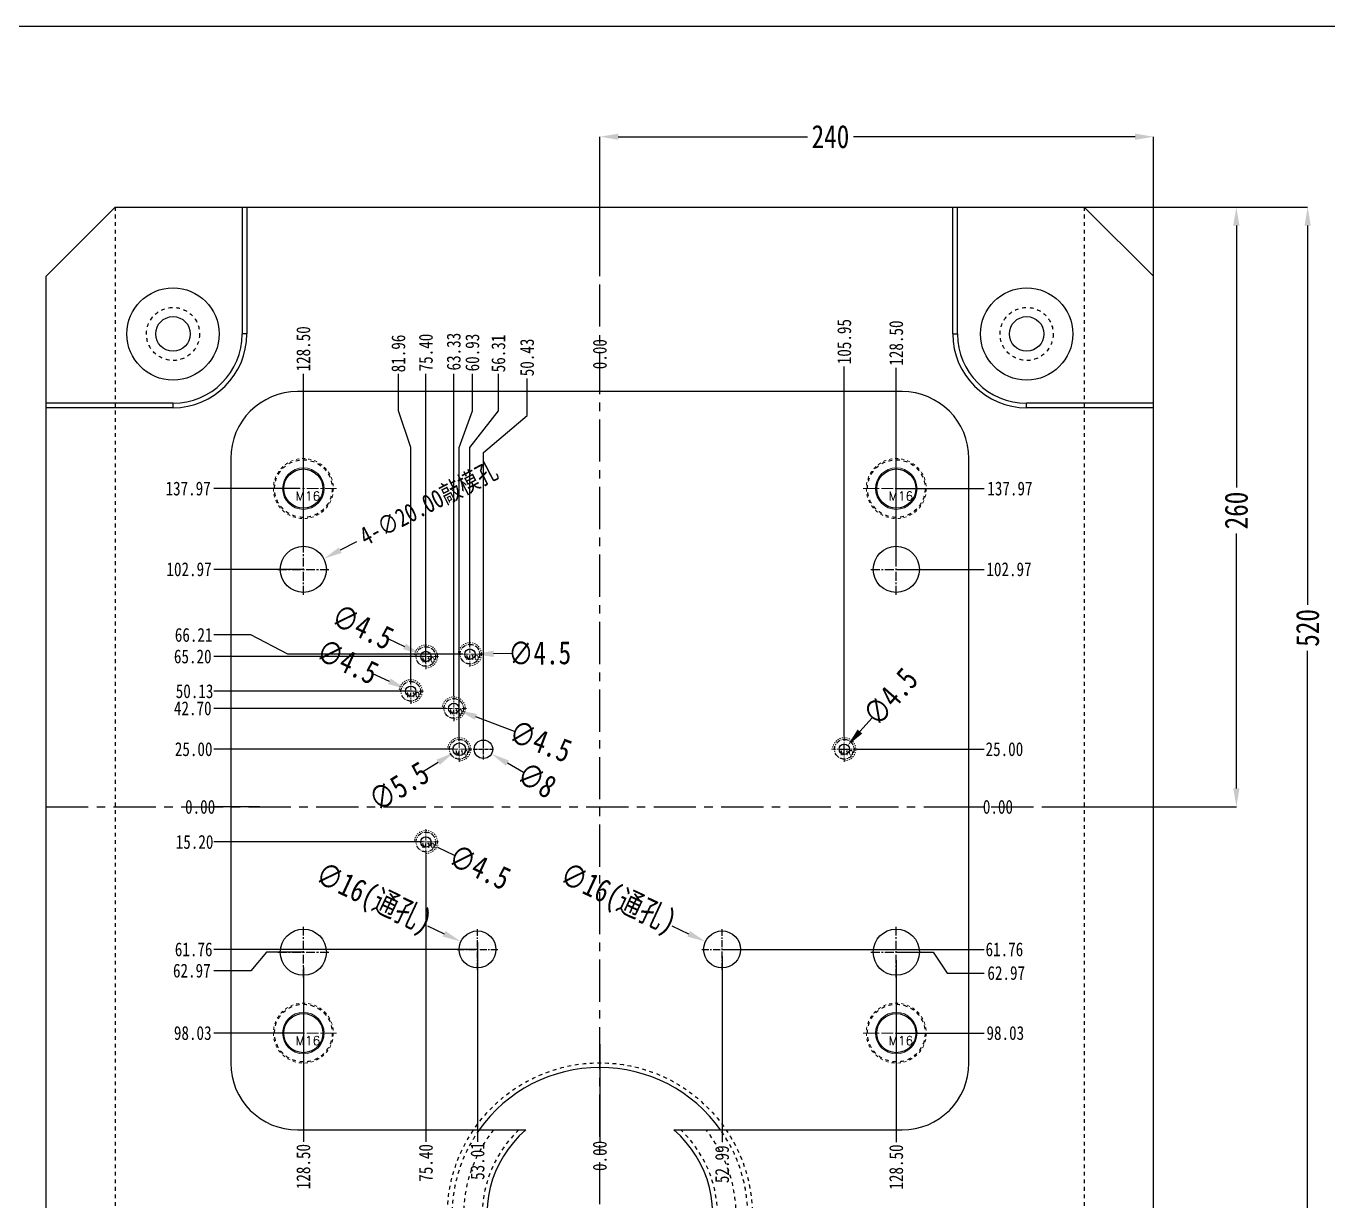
# Model space of a CAD drawing. Header units: millimetres. Extents: x 2141 to 4292, y -4498 to 2648.
# Drawn here: x 3279 to 3843, y -2822 to -2313 of the extents above; entities that cross this region are included whole.
import ezdxf

# ---------------------------------------------------------------- set-up
doc = ezdxf.new("R2010")
doc.units = ezdxf.units.MM
doc.header["$LTSCALE"] = 16.335
doc.header["$PDMODE"] = 3
doc.header["$PDSIZE"] = 0.3125
doc.linetypes.add('CENTER', pattern=[0.6, 0.375, -0.075, 0.075, -0.075])
doc.linetypes.add('HIDDEN', pattern=[0.2, 0.1, -0.1])
doc.layers.get('0').update_dxf_attribs({"linetype": 'CONTINUOUS'})
doc.layers.get('Defpoints').update_dxf_attribs({"linetype": 'CONTINUOUS'})
doc.layers.add('DEFAULT_2', color=8, linetype='HIDDEN')
doc.layers.add('screw', color=33, linetype='CONTINUOUS', lineweight=13)
doc.styles.get("Standard").update_dxf_attribs({"font": 'txt', "width": 0.8})
doc.styles.add('TXT', font='txt.shx', dxfattribs={"bigfont": 'gbcbig.shx'})
doc.dimstyles.get("Standard").update_dxf_attribs({"dimtxt": 0.15625, "dimasz": 0.1875, "dimexe": 0.125, "dimexo": 0.0625, "dimtad": 0, "dimtih": 1, "dimtoh": 1, "dimdsep": 46, "dimtxsty": 'Standard', "dimcen": 0.09, "dimadec": 0, "dimazin": 0, "dimtp": 0.01, "dimtm": 0.01, "dimtfac": 1, "dimtofl": 0, "dimtmove": 0, "dimatfit": 3, "dimfxl": 0, "dimtolj": 1, "dimarcsym": 0})
doc.dimstyles.new('副本 STANDARD', dxfattribs={"dimtxt": 6, "dimasz": 4, "dimexe": 0, "dimexo": 0, "dimgap": 0, "dimtad": 0, "dimdsep": 46, "dimlunit": 6, "dimtxsty": 'Standard', "dimcen": 0, "dimclrd": 4, "dimclre": 4, "dimclrt": 6, "dimazin": 2, "dimtfac": 2, "dimtofl": 0, "dimtmove": 1, "dimatfit": 3, "dimfxl": 0, "dimtolj": 1, "dimtzin": 0, "dimarcsym": 0})

# ---------------------------------------------------------------- blocks, each defined once
blk = doc.blocks.new('*D388')
at = {"color": 4, "linetype": 'Continuous', "lineweight": -2}
blk.add_line((3421.94, -2536.46), (3414.84, -2540.15), dxfattribs=at)
at = {"color": 4}
blk.add_solid([(3414.22, -2538.96), (3415.45, -2541.33), (3407.74, -2543.83)], dxfattribs=at)
at = {"layer": 'Defpoints', "color": 0}
for p in [(3407.74, -2543.83), (3389.99, -2553.05)]:
    blk.add_point(p, dxfattribs=at)
at = {"color": 6, "insert": (3453.28, -2520.17), "char_height": 8, "attachment_point": 5, "rotation": 27.4537}
blk.add_mtext('\\A1;4-∅20.00{\\fSimSun|b0|i0|c134|p2;敲模孔}', dxfattribs=at)
blk = doc.blocks.new('screw_m16_i')
at = {"layer": 'screw', "color": 1, "linetype": 'CENTER', "ltscale": 0.808571}
for p, q in [((0, -14.3), (0, 14.3)), ((-14.3, 0), (14.3, 0))]:
    blk.add_line(p, q, dxfattribs=at)
at = {"layer": 'screw', "color": 8, "linetype": 'HIDDEN', "ltscale": 0.808571}
blk.add_circle((0, 0), 13, dxfattribs=at)
at = {"layer": 'screw', "color": 33}
blk.add_circle((0, 0), 9, dxfattribs=at)
at = {"layer": 'screw', "color": 6, "style": 'TXT'}
blk.add_text('M16', height=3.9, dxfattribs=at).set_placement((-3.38, -5.2))
blk = doc.blocks.new('*D389')
at = {"color": 4, "lineweight": -2}
blk.add_line((3452.64, -2702.97), (3459.88, -2706.37), dxfattribs=at)
at = {"color": 4}
blk.add_solid([(3460.44, -2705.16), (3459.31, -2707.58), (3467.12, -2709.77)], dxfattribs=at)
at = {"layer": 'Defpoints', "color": 0}
for p in [(3467.12, -2709.77), (3481.6, -2716.57)]:
    blk.add_point(p, dxfattribs=at)
at = {"color": 6, "insert": (3429.06, -2691.9), "char_height": 10, "attachment_point": 5, "rotation": 334.8434}
blk.add_mtext('\\A1;∅16(通孔)', dxfattribs=at)
blk = doc.blocks.new('*D390')
at = {"color": 4, "lineweight": -2}
blk.add_line((3558.62, -2703), (3565.87, -2706.39), dxfattribs=at)
at = {"color": 4}
blk.add_solid([(3566.43, -2705.18), (3565.3, -2707.6), (3573.11, -2709.78)], dxfattribs=at)
at = {"layer": 'Defpoints', "color": 0}
for p in [(3573.11, -2709.78), (3587.61, -2716.56)]:
    blk.add_point(p, dxfattribs=at)
at = {"color": 6, "insert": (3535.03, -2691.97), "char_height": 10, "attachment_point": 5, "rotation": 334.9305}
blk.add_mtext('\\A1;∅16(通孔)', dxfattribs=at)
blk = doc.blocks.new('screw_m10_g')
at = {"layer": 'screw', "color": 1, "linetype": 'CENTER', "ltscale": 0.310989}
for p, q in [((-5.5, 0), (5.5, 0)), ((0, -5.5), (0, 5.5))]:
    blk.add_line(p, q, dxfattribs=at)
at = {"layer": 'screw', "linetype": 'HIDDEN', "ltscale": 0.310989}
blk.add_circle((0, 0), 4.25, dxfattribs=at)
at = {"layer": 'screw', "color": 92, "linetype": 'HIDDEN', "ltscale": 0.310989}
blk.add_arc((0, 0), 5, 270, 180, dxfattribs=at)
at = {"layer": 'screw', "color": 6, "style": 'TXT'}
blk.add_text('M10', height=2, dxfattribs=at).set_placement((-1.7, -2.5))
blk = doc.blocks.new('*D391')
at = {"color": 4, "lineweight": -2}
blk.add_line((3450.48, -2636.26), (3457.29, -2632.06), dxfattribs=at)
at = {"color": 4}
blk.add_solid([(3456.59, -2630.92), (3457.99, -2633.19), (3464.1, -2627.86)], dxfattribs=at)
at = {"layer": 'Defpoints', "color": 0}
for p in [(3464.1, -2627.86), (3468.78, -2624.97)]:
    blk.add_point(p, dxfattribs=at)
at = {"color": 6, "insert": (3440.27, -2642.56), "char_height": 10, "attachment_point": 5, "rotation": 31.6692}
blk.add_mtext('\\A1;∅5.5', dxfattribs=at)
blk = doc.blocks.new('*D392')
at = {"color": 4, "lineweight": -2}
blk.add_line((3464.42, -2672.44), (3457.17, -2669.05), dxfattribs=at)
at = {"color": 4}
blk.add_solid([(3457.74, -2667.84), (3456.61, -2670.26), (3449.93, -2665.66)], dxfattribs=at)
at = {"layer": 'Defpoints', "color": 0}
for p in [(3449.93, -2665.66), (3454, -2667.57)]:
    blk.add_point(p, dxfattribs=at)
at = {"color": 6, "insert": (3475.29, -2677.53), "char_height": 10, "attachment_point": 5, "rotation": 334.9213}
blk.add_mtext('\\A1;∅4.5', dxfattribs=at)
blk = doc.blocks.new('*D393')
at = {"color": 4, "lineweight": -2}
blk.add_line((3428.87, -2593.56), (3436.12, -2596.95), dxfattribs=at)
at = {"color": 4}
blk.add_solid([(3436.68, -2595.74), (3435.56, -2598.16), (3443.37, -2600.34)], dxfattribs=at)
at = {"layer": 'Defpoints', "color": 0}
for p in [(3443.37, -2600.34), (3447.44, -2602.24)]:
    blk.add_point(p, dxfattribs=at)
at = {"color": 6, "insert": (3418, -2588.48), "char_height": 10, "attachment_point": 5, "rotation": 334.9435}
blk.add_mtext('\\A1;∅4.5', dxfattribs=at)
blk = doc.blocks.new('*D394')
at = {"color": 4, "lineweight": -2}
blk.add_line((3490.42, -2618.74), (3473.62, -2612.36), dxfattribs=at)
at = {"color": 4}
blk.add_solid([(3474.09, -2611.11), (3473.15, -2613.6), (3466.14, -2609.51)], dxfattribs=at)
at = {"layer": 'Defpoints', "color": 0}
for p in [(3461.94, -2607.91), (3466.14, -2609.51)]:
    blk.add_point(p, dxfattribs=at)
at = {"color": 6, "insert": (3501.64, -2623), "char_height": 10, "attachment_point": 5, "rotation": 339.1907}
blk.add_mtext('\\A1;∅4.5', dxfattribs=at)
blk = doc.blocks.new('*D395')
at = {"color": 4, "lineweight": -2}
blk.add_line((3489.31, -2584.95), (3481.31, -2585.07), dxfattribs=at)
at = {"color": 4}
blk.add_solid([(3481.29, -2583.73), (3481.33, -2586.4), (3473.31, -2585.18)], dxfattribs=at)
at = {"layer": 'Defpoints', "color": 0}
for p in [(3468.81, -2585.24), (3473.31, -2585.18)]:
    blk.add_point(p, dxfattribs=at)
at = {"color": 6, "insert": (3501.31, -2584.79), "char_height": 10, "attachment_point": 5, "rotation": 0.8007}
blk.add_mtext('\\A1;∅4.5', dxfattribs=at)
blk = doc.blocks.new('*D396')
at = {"color": 4, "lineweight": -2}
blk.add_line((3435.44, -2578.48), (3442.68, -2581.87), dxfattribs=at)
at = {"color": 4}
blk.add_solid([(3443.25, -2580.66), (3442.12, -2583.08), (3449.93, -2585.26)], dxfattribs=at)
at = {"layer": 'Defpoints', "color": 0}
for p in [(3449.93, -2585.26), (3454, -2587.17)]:
    blk.add_point(p, dxfattribs=at)
at = {"color": 6, "insert": (3424.57, -2573.39), "char_height": 10, "attachment_point": 5, "rotation": 334.9198}
blk.add_mtext('\\A1;∅4.5', dxfattribs=at)
blk = doc.blocks.new('*D397')
at = {"color": 4, "lineweight": -2}
blk.add_line((3645.39, -2612.73), (3640.1, -2618.73), dxfattribs=at)
at = {"color": 4}
blk.add_solid([(3639.1, -2617.85), (3641.1, -2619.61), (3634.81, -2624.73)], dxfattribs=at)
at = {"layer": 'Defpoints', "color": 0}
for p in [(3631.83, -2628.1), (3634.81, -2624.73)]:
    blk.add_point(p, dxfattribs=at)
at = {"color": 6, "insert": (3653.33, -2603.73), "char_height": 10, "attachment_point": 5, "rotation": 48.5811}
blk.add_mtext('\\A1;∅4.5', dxfattribs=at)
blk = doc.blocks.new('*D398')
at = {"color": 4, "lineweight": -2}
for p, q in [((3527.37, -2421.41), (3527.37, -2360.93)), ((3535.37, -2360.93), (3617.32, -2360.93)), ((3759.37, -2360.93), (3637.32, -2360.93)), ((3767.37, -2421.41), (3767.37, -2360.93))]:
    blk.add_line(p, q, dxfattribs=at)
at = {"color": 4}
for points in [[(3535.37, -2359.6), (3535.37, -2362.26), (3527.37, -2360.93)], [(3759.37, -2359.6), (3759.37, -2362.26), (3767.37, -2360.93)]]:
    blk.add_solid(points, dxfattribs=at)
at = {"layer": 'Defpoints', "color": 0}
for p in [(3527.37, -2360.93), (3527.37, -2421.41), (3767.37, -2421.41)]:
    blk.add_point(p, dxfattribs=at)
at = {"color": 6, "insert": (3627.32, -2360.93), "char_height": 10, "attachment_point": 5}
blk.add_mtext('\\A1;240', dxfattribs=at)
blk = doc.blocks.new('*D399')
at = {"color": 4, "lineweight": -2}
for p, q in [((3664.7, -2391.41), (3803.26, -2391.41)), ((3803.26, -2399.41), (3803.26, -2512.95)), ((3803.26, -2643.41), (3803.26, -2532.95)), ((3722.73, -2651.41), (3803.26, -2651.41))]:
    blk.add_line(p, q, dxfattribs=at)
at = {"color": 4}
for points in [[(3801.92, -2399.41), (3804.59, -2399.41), (3803.26, -2391.41)], [(3801.92, -2643.41), (3804.59, -2643.41), (3803.26, -2651.41)]]:
    blk.add_solid(points, dxfattribs=at)
at = {"layer": 'Defpoints', "color": 0}
for p in [(3664.7, -2391.41), (3722.73, -2651.41), (3803.26, -2651.41)]:
    blk.add_point(p, dxfattribs=at)
at = {"color": 6, "insert": (3803.26, -2522.95), "char_height": 10, "attachment_point": 5, "rotation": 90}
blk.add_mtext('\\A1;260', dxfattribs=at)
blk = doc.blocks.new('*D400')
at = {"color": 4, "lineweight": -2}
for p, q in [((3664.7, -2391.41), (3834.16, -2391.41)), ((3834.16, -2399.41), (3834.16, -2563.83)), ((3834.16, -2903.41), (3834.16, -2583.83)), ((3664.7, -2911.41), (3834.16, -2911.41))]:
    blk.add_line(p, q, dxfattribs=at)
at = {"color": 4}
for points in [[(3832.83, -2399.41), (3835.5, -2399.41), (3834.16, -2391.41)], [(3832.83, -2903.41), (3835.5, -2903.41), (3834.16, -2911.41)]]:
    blk.add_solid(points, dxfattribs=at)
at = {"layer": 'Defpoints', "color": 0}
for p in [(3664.7, -2391.41), (3664.7, -2911.41), (3834.16, -2911.41)]:
    blk.add_point(p, dxfattribs=at)
at = {"color": 6, "insert": (3834.16, -2573.83), "char_height": 10, "attachment_point": 5, "rotation": 90}
blk.add_mtext('\\A1;520', dxfattribs=at)
blk = doc.blocks.new('*D411')
at = {"color": 4, "linetype": 'Continuous', "lineweight": -2}
blk.add_line((3679.36, -2651.41), (3693.92, -2651.41), dxfattribs=at)
at = {"layer": 'Defpoints', "color": 0}
for p in [(3527.37, -2651.41), (3679.36, -2651.41), (3693.92, -2651.41)]:
    blk.add_point(p, dxfattribs=at)
at = {"color": 6, "insert": (3699.92, -2651.41), "char_height": 6, "attachment_point": 5}
blk.add_mtext('\\A1;0.00', dxfattribs=at)
blk = doc.blocks.new('*D412')
at = {"color": 4, "linetype": 'Continuous', "lineweight": -2}
blk.add_line((3638.82, -2626.41), (3693.92, -2626.41), dxfattribs=at)
at = {"layer": 'Defpoints', "color": 0}
for p in [(3638.82, -2626.41), (3693.92, -2626.41), (3527.37, -2651.41)]:
    blk.add_point(p, dxfattribs=at)
at = {"color": 6, "insert": (3702.72, -2626.41), "char_height": 6, "attachment_point": 5}
blk.add_mtext('\\A1;25.00', dxfattribs=at)
blk = doc.blocks.new('*D413')
at = {"color": 4, "linetype": 'Continuous', "lineweight": -2}
blk.add_line((3655.87, -2548.44), (3693.92, -2548.44), dxfattribs=at)
at = {"layer": 'Defpoints', "color": 0}
for p in [(3655.87, -2548.44), (3693.92, -2548.44), (3527.37, -2651.41)]:
    blk.add_point(p, dxfattribs=at)
at = {"color": 6, "insert": (3704.72, -2548.44), "char_height": 6, "attachment_point": 5}
blk.add_mtext('\\A1;102.97', dxfattribs=at)
blk = doc.blocks.new('*D414')
at = {"color": 4, "linetype": 'Continuous', "lineweight": -2}
blk.add_line((3655.87, -2513.44), (3693.92, -2513.44), dxfattribs=at)
at = {"layer": 'Defpoints', "color": 0}
for p in [(3655.87, -2513.44), (3693.92, -2513.44), (3527.37, -2651.41)]:
    blk.add_point(p, dxfattribs=at)
at = {"color": 6, "insert": (3705.12, -2513.44), "char_height": 6, "attachment_point": 5}
blk.add_mtext('\\A1;137.97', dxfattribs=at)
blk = doc.blocks.new('*D415')
at = {"color": 4, "linetype": 'Continuous', "lineweight": -2}
blk.add_line((3580.36, -2713.17), (3693.92, -2713.17), dxfattribs=at)
at = {"layer": 'Defpoints', "color": 0}
for p in [(3527.37, -2651.41), (3580.36, -2713.17), (3693.92, -2713.17)]:
    blk.add_point(p, dxfattribs=at)
at = {"color": 6, "insert": (3702.72, -2713.17), "char_height": 6, "attachment_point": 5}
blk.add_mtext('\\A1;61.76', dxfattribs=at)
blk = doc.blocks.new('*D416')
at = {"color": 4, "linetype": 'Continuous', "lineweight": -2}
for p, q in [((3655.87, -2714.38), (3671.87, -2714.38)), ((3671.87, -2714.38), (3677.92, -2723.42)), ((3677.92, -2723.42), (3693.92, -2723.42))]:
    blk.add_line(p, q, dxfattribs=at)
at = {"layer": 'Defpoints', "color": 0}
for p in [(3527.37, -2651.41), (3655.87, -2714.38), (3693.92, -2723.42)]:
    blk.add_point(p, dxfattribs=at)
at = {"color": 6, "insert": (3703.52, -2723.42), "char_height": 6, "attachment_point": 5}
blk.add_mtext('\\A1;62.97', dxfattribs=at)
blk = doc.blocks.new('*D417')
at = {"color": 4, "linetype": 'Continuous', "lineweight": -2}
blk.add_line((3655.87, -2749.44), (3693.92, -2749.44), dxfattribs=at)
at = {"layer": 'Defpoints', "color": 0}
for p in [(3527.37, -2651.41), (3655.87, -2749.44), (3693.92, -2749.44)]:
    blk.add_point(p, dxfattribs=at)
at = {"color": 6, "insert": (3703.12, -2749.44), "char_height": 6, "attachment_point": 5}
blk.add_mtext('\\A1;98.03', dxfattribs=at)
blk = doc.blocks.new('*D418')
at = {"color": 4, "linetype": 'Continuous', "lineweight": -2}
blk.add_line((3527.37, -2754.25), (3527.37, -2796.69), dxfattribs=at)
at = {"layer": 'Defpoints', "color": 0}
for p in [(3527.37, -2651.41), (3527.37, -2754.25), (3527.37, -2796.69)]:
    blk.add_point(p, dxfattribs=at)
at = {"color": 6, "insert": (3527.37, -2802.69), "char_height": 6, "attachment_point": 5, "rotation": 90}
blk.add_mtext('\\A1;0.00', dxfattribs=at)
blk = doc.blocks.new('*D419')
at = {"color": 4, "linetype": 'Continuous', "lineweight": -2}
blk.add_line((3580.36, -2716.14), (3580.36, -2796.69), dxfattribs=at)
at = {"layer": 'Defpoints', "color": 0}
for p in [(3527.37, -2651.41), (3580.36, -2716.14), (3580.36, -2796.69)]:
    blk.add_point(p, dxfattribs=at)
at = {"color": 6, "insert": (3580.36, -2806.29), "char_height": 6, "attachment_point": 5, "rotation": 90}
blk.add_mtext('\\A1;52.99', dxfattribs=at)
blk = doc.blocks.new('*D420')
at = {"color": 4, "linetype": 'Continuous', "lineweight": -2}
for p, q in [((3655.87, -2717.87), (3655.87, -2764.69)), ((3655.87, -2764.69), (3655.83, -2780.69)), ((3655.83, -2780.69), (3655.83, -2796.69))]:
    blk.add_line(p, q, dxfattribs=at)
at = {"layer": 'Defpoints', "color": 0}
for p in [(3527.37, -2651.41), (3655.87, -2717.87), (3655.83, -2796.69)]:
    blk.add_point(p, dxfattribs=at)
at = {"color": 6, "insert": (3655.83, -2807.49), "char_height": 6, "attachment_point": 5, "rotation": 90}
blk.add_mtext('\\A1;128.50', dxfattribs=at)
blk = doc.blocks.new('*D421')
at = {"color": 4, "linetype": 'Continuous', "lineweight": -2}
blk.add_line((3527.37, -2471.41), (3527.37, -2461.17), dxfattribs=at)
at = {"layer": 'Defpoints', "color": 0}
for p in [(3527.37, -2461.17), (3527.37, -2471.41), (3527.37, -2651.41)]:
    blk.add_point(p, dxfattribs=at)
at = {"color": 6, "insert": (3527.37, -2455.17), "char_height": 6, "attachment_point": 5, "rotation": 90}
blk.add_mtext('\\A1;0.00', dxfattribs=at)
blk = doc.blocks.new('*D422')
at = {"color": 4, "linetype": 'Continuous', "lineweight": -2}
for p, q in [((3655.83, -2477.17), (3655.83, -2461.17)), ((3655.87, -2493.17), (3655.83, -2477.17)), ((3655.87, -2544.67), (3655.87, -2493.17))]:
    blk.add_line(p, q, dxfattribs=at)
at = {"layer": 'Defpoints', "color": 0}
for p in [(3655.83, -2461.17), (3655.87, -2544.67), (3527.37, -2651.41)]:
    blk.add_point(p, dxfattribs=at)
at = {"color": 6, "insert": (3655.83, -2450.37), "char_height": 6, "attachment_point": 5, "rotation": 90}
blk.add_mtext('\\A1;128.50', dxfattribs=at)
blk = doc.blocks.new('*D423')
at = {"color": 4, "linetype": 'Continuous', "lineweight": -2}
blk.add_line((3380.01, -2651.41), (3360.12, -2651.41), dxfattribs=at)
at = {"layer": 'Defpoints', "color": 0}
for p in [(3360.12, -2651.41), (3380.01, -2651.41), (3527.37, -2651.41)]:
    blk.add_point(p, dxfattribs=at)
at = {"color": 6, "insert": (3354.12, -2651.41), "char_height": 6, "attachment_point": 5}
blk.add_mtext('\\A1;0.00', dxfattribs=at)
blk = doc.blocks.new('*D424')
at = {"color": 4, "linetype": 'Continuous', "lineweight": -2}
blk.add_line((3450.45, -2666.61), (3360.12, -2666.61), dxfattribs=at)
at = {"layer": 'Defpoints', "color": 0}
for p in [(3527.37, -2651.41), (3360.12, -2666.61), (3450.45, -2666.61)]:
    blk.add_point(p, dxfattribs=at)
at = {"color": 6, "insert": (3351.72, -2666.61), "char_height": 6, "attachment_point": 5}
blk.add_mtext('\\A1;15.20', dxfattribs=at)
blk = doc.blocks.new('*D425')
at = {"color": 4, "linetype": 'Continuous', "lineweight": -2}
blk.add_line((3474.36, -2713.17), (3360.12, -2713.17), dxfattribs=at)
at = {"layer": 'Defpoints', "color": 0}
for p in [(3527.37, -2651.41), (3360.12, -2713.17), (3474.36, -2713.17)]:
    blk.add_point(p, dxfattribs=at)
at = {"color": 6, "insert": (3351.32, -2713.17), "char_height": 6, "attachment_point": 5}
blk.add_mtext('\\A1;61.76', dxfattribs=at)
blk = doc.blocks.new('*D426')
at = {"color": 4, "linetype": 'Continuous', "lineweight": -2}
for p, q in [((3382.87, -2714.38), (3376.12, -2722.4)), ((3398.87, -2714.38), (3382.87, -2714.38)), ((3376.12, -2722.4), (3360.12, -2722.4))]:
    blk.add_line(p, q, dxfattribs=at)
at = {"layer": 'Defpoints', "color": 0}
for p in [(3527.37, -2651.41), (3398.87, -2714.38), (3360.12, -2722.4)]:
    blk.add_point(p, dxfattribs=at)
at = {"color": 6, "insert": (3350.52, -2722.4), "char_height": 6, "attachment_point": 5}
blk.add_mtext('\\A1;62.97', dxfattribs=at)
blk = doc.blocks.new('*D427')
at = {"color": 4, "linetype": 'Continuous', "lineweight": -2}
blk.add_line((3398.87, -2749.44), (3360.12, -2749.44), dxfattribs=at)
at = {"layer": 'Defpoints', "color": 0}
for p in [(3527.37, -2651.41), (3360.12, -2749.44), (3398.87, -2749.44)]:
    blk.add_point(p, dxfattribs=at)
at = {"color": 6, "insert": (3350.92, -2749.44), "char_height": 6, "attachment_point": 5}
blk.add_mtext('\\A1;98.03', dxfattribs=at)
blk = doc.blocks.new('*D428')
at = {"color": 4, "linetype": 'Continuous', "lineweight": -2}
blk.add_line((3464.13, -2626.41), (3360.12, -2626.41), dxfattribs=at)
at = {"layer": 'Defpoints', "color": 0}
for p in [(3360.12, -2626.41), (3464.13, -2626.41), (3527.37, -2651.41)]:
    blk.add_point(p, dxfattribs=at)
at = {"color": 6, "insert": (3351.32, -2626.41), "char_height": 6, "attachment_point": 5}
blk.add_mtext('\\A1;25.00', dxfattribs=at)
blk = doc.blocks.new('*D429')
at = {"color": 4, "linetype": 'Continuous', "lineweight": -2}
blk.add_line((3460.78, -2608.71), (3360.12, -2608.71), dxfattribs=at)
at = {"layer": 'Defpoints', "color": 0}
for p in [(3360.12, -2608.71), (3460.78, -2608.71), (3527.37, -2651.41)]:
    blk.add_point(p, dxfattribs=at)
at = {"color": 6, "insert": (3350.92, -2608.71), "char_height": 6, "attachment_point": 5}
blk.add_mtext('\\A1;42.70', dxfattribs=at)
blk = doc.blocks.new('*D430')
at = {"color": 4, "linetype": 'Continuous', "lineweight": -2}
blk.add_line((3446.04, -2601.29), (3360.12, -2601.29), dxfattribs=at)
at = {"layer": 'Defpoints', "color": 0}
for p in [(3360.12, -2601.29), (3446.04, -2601.29), (3527.37, -2651.41)]:
    blk.add_point(p, dxfattribs=at)
at = {"color": 6, "insert": (3351.72, -2601.29), "char_height": 6, "attachment_point": 5}
blk.add_mtext('\\A1;50.13', dxfattribs=at)
blk = doc.blocks.new('*D431')
at = {"color": 4, "linetype": 'Continuous', "lineweight": -2}
for p, q in [((3376.12, -2576.87), (3360.12, -2576.87)), ((3392.12, -2585.21), (3376.12, -2576.87)), ((3467.94, -2585.21), (3392.12, -2585.21))]:
    blk.add_line(p, q, dxfattribs=at)
at = {"layer": 'Defpoints', "color": 0}
for p in [(3360.12, -2576.87), (3467.94, -2585.21), (3527.37, -2651.41)]:
    blk.add_point(p, dxfattribs=at)
at = {"color": 6, "insert": (3351.32, -2576.87), "char_height": 6, "attachment_point": 5}
blk.add_mtext('\\A1;66.21', dxfattribs=at)
blk = doc.blocks.new('*D432')
at = {"color": 4, "linetype": 'Continuous', "lineweight": -2}
blk.add_line((3451.97, -2586.21), (3360.12, -2586.21), dxfattribs=at)
at = {"layer": 'Defpoints', "color": 0}
for p in [(3360.12, -2586.21), (3451.97, -2586.21), (3527.37, -2651.41)]:
    blk.add_point(p, dxfattribs=at)
at = {"color": 6, "insert": (3350.92, -2586.21), "char_height": 6, "attachment_point": 5}
blk.add_mtext('\\A1;65.20', dxfattribs=at)
blk = doc.blocks.new('*D433')
at = {"color": 4, "linetype": 'Continuous', "lineweight": -2}
blk.add_line((3398.87, -2548.44), (3360.12, -2548.44), dxfattribs=at)
at = {"layer": 'Defpoints', "color": 0}
for p in [(3360.12, -2548.44), (3398.87, -2548.44), (3527.37, -2651.41)]:
    blk.add_point(p, dxfattribs=at)
at = {"color": 6, "insert": (3349.32, -2548.44), "char_height": 6, "attachment_point": 5}
blk.add_mtext('\\A1;102.97', dxfattribs=at)
blk = doc.blocks.new('*D434')
at = {"color": 4, "linetype": 'Continuous', "lineweight": -2}
blk.add_line((3397.41, -2513.44), (3360.12, -2513.44), dxfattribs=at)
at = {"layer": 'Defpoints', "color": 0}
for p in [(3360.12, -2513.44), (3397.41, -2513.44), (3527.37, -2651.41)]:
    blk.add_point(p, dxfattribs=at)
at = {"color": 6, "insert": (3348.92, -2513.44), "char_height": 6, "attachment_point": 5}
blk.add_mtext('\\A1;137.97', dxfattribs=at)
blk = doc.blocks.new('*D435')
at = {"color": 4, "linetype": 'Continuous', "lineweight": -2}
blk.add_line((3398.87, -2540.64), (3398.87, -2463.68), dxfattribs=at)
at = {"layer": 'Defpoints', "color": 0}
for p in [(3398.87, -2463.68), (3398.87, -2540.64), (3527.37, -2651.41)]:
    blk.add_point(p, dxfattribs=at)
at = {"color": 6, "insert": (3398.87, -2452.88), "char_height": 6, "attachment_point": 5, "rotation": 90}
blk.add_mtext('\\A1;128.50', dxfattribs=at)
blk = doc.blocks.new('*D436')
at = {"color": 4, "linetype": 'Continuous', "lineweight": -2}
for p, q in [((3440.06, -2479.68), (3440.06, -2463.68)), ((3445.41, -2495.68), (3440.06, -2479.68)), ((3445.41, -2598.25), (3445.41, -2495.68))]:
    blk.add_line(p, q, dxfattribs=at)
at = {"layer": 'Defpoints', "color": 0}
for p in [(3440.06, -2463.68), (3445.41, -2598.25), (3527.37, -2651.41)]:
    blk.add_point(p, dxfattribs=at)
at = {"color": 6, "insert": (3440.06, -2454.88), "char_height": 6, "attachment_point": 5, "rotation": 90}
blk.add_mtext('\\A1;81.96', dxfattribs=at)
blk = doc.blocks.new('*D437')
at = {"color": 4, "linetype": 'Continuous', "lineweight": -2}
blk.add_line((3451.97, -2589.17), (3451.97, -2463.68), dxfattribs=at)
at = {"layer": 'Defpoints', "color": 0}
for p in [(3451.97, -2463.68), (3451.97, -2589.17), (3527.37, -2651.41)]:
    blk.add_point(p, dxfattribs=at)
at = {"color": 6, "insert": (3451.97, -2454.48), "char_height": 6, "attachment_point": 5, "rotation": 90}
blk.add_mtext('\\A1;75.40', dxfattribs=at)
blk = doc.blocks.new('*D438')
at = {"color": 4, "linetype": 'Continuous', "lineweight": -2}
for p, q in [((3472.12, -2479.68), (3472.12, -2463.68)), ((3466.44, -2495.68), (3472.12, -2479.68)), ((3466.44, -2622.83), (3466.44, -2495.68))]:
    blk.add_line(p, q, dxfattribs=at)
at = {"layer": 'Defpoints', "color": 0}
for p in [(3472.12, -2463.68), (3466.44, -2622.83), (3527.37, -2651.41)]:
    blk.add_point(p, dxfattribs=at)
at = {"color": 6, "insert": (3472.12, -2454.48), "char_height": 6, "attachment_point": 5, "rotation": 90}
blk.add_mtext('\\A1;60.93', dxfattribs=at)
blk = doc.blocks.new('*D439')
at = {"color": 4, "linetype": 'Continuous', "lineweight": -2}
blk.add_line((3464.04, -2603.21), (3464.04, -2463.68), dxfattribs=at)
at = {"layer": 'Defpoints', "color": 0}
for p in [(3464.04, -2463.68), (3464.04, -2603.21), (3527.37, -2651.41)]:
    blk.add_point(p, dxfattribs=at)
at = {"color": 6, "insert": (3464.04, -2454.08), "char_height": 6, "attachment_point": 5, "rotation": 90}
blk.add_mtext('\\A1;63.33', dxfattribs=at)
blk = doc.blocks.new('*D440')
at = {"color": 4, "linetype": 'Continuous', "lineweight": -2}
for p, q in [((3483.4, -2479.68), (3483.4, -2463.68)), ((3471.06, -2495.68), (3483.4, -2479.68)), ((3471.06, -2581.81), (3471.06, -2495.68))]:
    blk.add_line(p, q, dxfattribs=at)
at = {"layer": 'Defpoints', "color": 0}
for p in [(3483.4, -2463.68), (3471.06, -2581.81), (3527.37, -2651.41)]:
    blk.add_point(p, dxfattribs=at)
at = {"color": 6, "insert": (3483.4, -2454.88), "char_height": 6, "attachment_point": 5, "rotation": 90}
blk.add_mtext('\\A1;56.31', dxfattribs=at)
blk = doc.blocks.new('*D441')
at = {"color": 4, "linetype": 'Continuous', "lineweight": -2}
blk.add_line((3398.87, -2721.05), (3398.87, -2796.5), dxfattribs=at)
at = {"layer": 'Defpoints', "color": 0}
for p in [(3527.37, -2651.41), (3398.87, -2721.05), (3398.87, -2796.5)]:
    blk.add_point(p, dxfattribs=at)
at = {"color": 6, "insert": (3398.87, -2807.3), "char_height": 6, "attachment_point": 5, "rotation": 90}
blk.add_mtext('\\A1;128.50', dxfattribs=at)
blk = doc.blocks.new('*D442')
at = {"color": 4, "linetype": 'Continuous', "lineweight": -2}
blk.add_line((3451.97, -2672.11), (3451.97, -2796.5), dxfattribs=at)
at = {"layer": 'Defpoints', "color": 0}
for p in [(3527.37, -2651.41), (3451.97, -2672.11), (3451.97, -2796.5)]:
    blk.add_point(p, dxfattribs=at)
at = {"color": 6, "insert": (3451.97, -2805.7), "char_height": 6, "attachment_point": 5, "rotation": 90}
blk.add_mtext('\\A1;75.40', dxfattribs=at)
blk = doc.blocks.new('*D443')
at = {"color": 4, "linetype": 'Continuous', "lineweight": -2}
blk.add_line((3474.36, -2710), (3474.36, -2796.5), dxfattribs=at)
at = {"layer": 'Defpoints', "color": 0}
for p in [(3527.37, -2651.41), (3474.36, -2710), (3474.36, -2796.5)]:
    blk.add_point(p, dxfattribs=at)
at = {"color": 6, "insert": (3474.36, -2804.9), "char_height": 6, "attachment_point": 5, "rotation": 90}
blk.add_mtext('\\A1;53.01', dxfattribs=at)
blk = doc.blocks.new('*D479')
at = {"color": 4, "linetype": 'Continuous', "lineweight": -2}
blk.add_line((3633.32, -2620.91), (3633.32, -2460.54), dxfattribs=at)
at = {"layer": 'Defpoints', "color": 0}
for p in [(3633.32, -2460.54), (3633.32, -2620.91), (3527.37, -2651.41)]:
    blk.add_point(p, dxfattribs=at)
at = {"color": 6, "insert": (3633.32, -2449.74), "char_height": 6, "attachment_point": 5, "rotation": 90}
blk.add_mtext('\\A1;105.95', dxfattribs=at)
blk = doc.blocks.new('*D480')
at = {"color": 4, "linetype": 'Continuous', "lineweight": -2}
blk.add_line((3494.24, -2636.45), (3487.32, -2632.44), dxfattribs=at)
at = {"color": 4}
blk.add_solid([(3487.99, -2631.28), (3486.65, -2633.59), (3480.4, -2628.42)], dxfattribs=at)
at = {"layer": 'Defpoints', "color": 0}
for p in [(3473.48, -2624.41), (3480.4, -2628.42)]:
    blk.add_point(p, dxfattribs=at)
at = {"color": 6, "insert": (3500, -2639.8), "char_height": 10, "attachment_point": 5, "rotation": 329.8692}
blk.add_mtext('\\A1;∅8', dxfattribs=at)
blk = doc.blocks.new('*D481')
at = {"color": 4, "linetype": 'Continuous', "lineweight": -2}
for p, q in [((3495.84, -2481.79), (3495.84, -2465.79)), ((3476.94, -2497.79), (3495.84, -2481.79)), ((3476.94, -2624.56), (3476.94, -2497.79))]:
    blk.add_line(p, q, dxfattribs=at)
at = {"layer": 'Defpoints', "color": 0}
for p in [(3495.84, -2465.79), (3476.94, -2624.56), (3527.37, -2651.41)]:
    blk.add_point(p, dxfattribs=at)
at = {"color": 6, "insert": (3495.84, -2456.59), "char_height": 6, "attachment_point": 5, "rotation": 90}
blk.add_mtext('\\A1;50.43', dxfattribs=at)

msp = doc.modelspace()

# ---------------------------------------------------------------- linework, layer by layer
at = {"color": 7, "linetype": 'Continuous'}
for p, q in [((3317.366, -2391.414), (3287.366, -2421.414)), ((3317.366, -2391.414), (3737.366, -2391.414)), ((3372.366, -2391.414), (3372.366, -2446.414)), ((3374.366, -2391.414), (3374.366, -2446.414)), ((3680.366, -2446.414), (3680.366, -2391.414)), ((3682.366, -2446.414), (3682.366, -2391.414)), ((3767.366, -2421.414), (3737.366, -2391.414)), ((3287.366, -2881.414), (3287.366, -2421.414)), ((3767.366, -2881.414), (3767.366, -2421.414)), ((3374.366, -2446.414), (3372.366, -2446.414)), ((3680.366, -2446.414), (3682.366, -2446.414)), ((3658.366, -2471.414), (3396.366, -2471.414)), ((3342.366, -2476.414), (3287.366, -2476.414)), ((3342.366, -2478.414), (3342.366, -2476.414)), ((3712.366, -2478.414), (3712.366, -2476.414)), ((3767.366, -2476.414), (3712.366, -2476.414)), ((3342.366, -2478.414), (3287.366, -2478.414)), ((3767.366, -2478.414), (3712.366, -2478.414)), ((3367.366, -2500.414), (3367.366, -2762.414)), ((3687.366, -2762.414), (3687.366, -2500.414)), ((3396.366, -2791.414), (3495.241, -2791.414)), ((3559.492, -2791.414), (3658.366, -2791.414))]:
    msp.add_line(p, q, dxfattribs=at)
at = {"color": 1, "linetype": 'CENTER', "ltscale": 2.985491}
for p, q in [((3527.366, -2911.414), (3527.366, -2391.414)), ((3287.366, -2651.414), (3767.366, -2651.414))]:
    msp.add_line(p, q, dxfattribs=at)
at = {"color": 1, "linetype": 'CENTER', "ltscale": 0.621977}
for p, q in [((3398.866, -2559.444), (3398.866, -2537.444)), ((3655.867, -2559.444), (3655.867, -2537.444)), ((3387.866, -2548.444), (3409.866, -2548.444)), ((3644.867, -2548.444), (3666.867, -2548.444)), ((3398.866, -2725.384), (3398.866, -2703.384)), ((3655.867, -2725.384), (3655.867, -2703.384)), ((3387.866, -2714.384), (3409.866, -2714.384)), ((3644.867, -2714.384), (3666.867, -2714.384))]:
    msp.add_line(p, q, dxfattribs=at)
at = {"color": 1, "linetype": 'CENTER', "ltscale": 0.248791}
for p, q in [((3476.938, -2630.814), (3476.938, -2622.014)), ((3472.538, -2626.414), (3481.338, -2626.414))]:
    msp.add_line(p, q, dxfattribs=at)
at = {"color": 1, "linetype": 'CENTER', "ltscale": 0.139945}
for p, q in [((3633.318, -2628.889), (3633.318, -2623.939)), ((3630.843, -2626.414), (3635.793, -2626.414))]:
    msp.add_line(p, q, dxfattribs=at)
at = {"color": 1, "linetype": 'CENTER', "ltscale": 0.497582}
for p, q in [((3474.359, -2721.972), (3474.359, -2704.372)), ((3580.359, -2721.972), (3580.359, -2704.372)), ((3465.559, -2713.172), (3483.159, -2713.172)), ((3571.559, -2713.172), (3589.159, -2713.172))]:
    msp.add_line(p, q, dxfattribs=at)
msp.add_lwpolyline([(2972.976, -2312.957), (3928.317, -2312.957), (3928.317, -3189.89), (2972.976, -3189.89)], close=True)
at = {"color": 7, "linetype": 'Continuous'}
for centre, radius in [((3342.366, -2446.414), 20), ((3712.366, -2446.414), 20), ((3342.366, -2446.414), 7.5), ((3712.366, -2446.414), 7.5), ((3398.866, -2513.444), 8.5), ((3655.867, -2513.444), 8.5), ((3398.866, -2548.444), 10), ((3655.867, -2548.444), 10), ((3451.966, -2586.214), 2.25), ((3471.061, -2585.209), 2.25), ((3445.406, -2601.289), 2.25), ((3464.038, -2608.714), 2.25), ((3466.438, -2626.414), 2.75), ((3633.318, -2626.414), 2.25), ((3451.966, -2666.614), 2.25), ((3398.866, -2714.384), 10), ((3474.359, -2713.172), 8), ((3580.359, -2713.172), 8), ((3655.867, -2714.384), 10), ((3398.866, -2749.444), 8.5), ((3655.867, -2749.444), 8.5)]:
    msp.add_circle(centre, radius, dxfattribs=at)
msp.add_circle((3476.938, -2626.414), 4)
for centre, radius, start, end in [((3342.366, -2446.414), 32, 270, 0), ((3342.366, -2446.414), 30, 270, 0), ((3712.366, -2446.414), 32, 180, 270), ((3712.366, -2446.414), 30, 180, 270), ((3396.366, -2500.414), 29, 90, 180), ((3658.366, -2500.414), 29, 0, 90), ((3396.366, -2762.414), 29, 180, 270), ((3527.366, -2828.407), 64.075, 35.26311, 144.73689), ((3658.366, -2762.414), 29, 270, 0), ((3527.366, -2828.414), 49, 130.96639, 49.03361)]:
    msp.add_arc(centre, radius, start, end, dxfattribs=at)
at = {"layer": 'DEFAULT_2', "color": 8, "linetype": 'HIDDEN'}
for p, q in [((3317.366, -2391.414), (3317.366, -2911.414)), ((3737.366, -2391.414), (3737.366, -2911.414)), ((3737.366, -2391.414), (3737.366, -2391.414))]:
    msp.add_line(p, q, dxfattribs=at)
for centre, radius in [((3342.366, -2446.414), 11.5), ((3712.366, -2446.414), 11.5), ((3398.866, -2513.444), 12.5), ((3655.867, -2513.444), 12.5), ((3451.966, -2586.214), 4.25), ((3471.061, -2585.209), 4.25), ((3445.406, -2601.289), 4.25), ((3464.038, -2608.714), 4.25), ((3466.438, -2626.414), 4.25), ((3633.318, -2626.414), 4.25), ((3451.966, -2666.614), 4.25), ((3398.866, -2749.444), 12.5), ((3655.867, -2749.444), 12.5), ((3527.366, -2828.407), 66.075)]:
    msp.add_circle(centre, radius, dxfattribs=at)
for centre, radius, start, end in [((3527.366, -2828.407), 64.075, 144.73689, 35.26311), ((3527.366, -2828.407), 59.075, 141.22995, 38.77005), ((3527.366, -2828.414), 51, 133.49018, 46.5098)]:
    msp.add_arc(centre, radius, start, end, dxfattribs=at)

# ---------------------------------------------------------------- block references
at = {"layer": 'screw'}
for name, p in [('screw_m16_i', (3398.866, -2513.444)), ('screw_m16_i', (3655.867, -2513.444)), ('screw_m10_g', (3451.966, -2586.214)), ('screw_m10_g', (3471.061, -2585.209)), ('screw_m10_g', (3445.406, -2601.289)), ('screw_m10_g', (3464.038, -2608.714)), ('screw_m10_g', (3466.438, -2626.414)), ('screw_m10_g', (3633.318, -2626.414)), ('screw_m10_g', (3451.966, -2666.614)), ('screw_m16_i', (3398.866, -2749.444)), ('screw_m16_i', (3655.867, -2749.444))]:
    msp.add_blockref(name, p, dxfattribs=at)

# ---------------------------------------------------------------- dimensions: what is measured, and where the dimension line sits
dim = msp.add_linear_dim(base=(3527.366, -2360.93), p1=(3767.366, -2421.414), p2=(3527.366, -2421.414), dimstyle='副本 STANDARD', override={"dimtxt": 10, "dimasz": 8})
dim.commit()
dim.dimension.update_dxf_attribs({"geometry": '*D398', "text_midpoint": (3627.322, -2360.93), "dimtype": 160})
for base, p2, picture, middle in [((3803.257, -2651.414), (3722.734, -2651.414), '*D399', (3803.257, -2522.947)), ((3834.164, -2911.414), (3664.696, -2911.414), '*D400', (3834.164, -2573.829))]:
    dim = msp.add_linear_dim(base=base, p1=(3664.696, -2391.414), p2=p2, angle=90, dimstyle='副本 STANDARD', override={"dimtxt": 10, "dimasz": 8})
    dim.commit()
    dim.dimension.update_dxf_attribs({"geometry": picture, "text_midpoint": middle, "dimtype": 160})
for feature_location, offset, dtype, origin, picture, middle in [((3633.318, -2620.914), (0, 160.371), 1, (3527.366, -2651.414), '*D479', (3633.318, -2449.743)), ((3398.866, -2540.64), (0, 76.963), 1, (3527.366, -2651.414), '*D435', (3398.866, -2452.876)), ((3655.867, -2544.667), (-0.04, 83.497), 1, (3527.366, -2651.414), '*D422', (3655.827, -2450.37)), ((3445.406, -2598.247), (-5.341, 134.571), 1, (3527.366, -2651.414), '*D436', (3440.065, -2454.876)), ((3451.966, -2589.175), (0, 125.498), 1, (3527.366, -2651.414), '*D437', (3451.966, -2454.476)), ((3464.038, -2603.214), (0, 139.537), 1, (3527.366, -2651.414), '*D439', (3464.038, -2454.076)), ((3466.438, -2622.83), (5.68, 159.154), 1, (3527.366, -2651.414), '*D438', (3472.118, -2454.476)), ((3471.0605, -2581.8086), (12.336, 118.1322), 1, (3527.3665, -2651.4143), '*D440', (3483.3966, -2454.8764)), ((3476.938, -2624.558), (18.906, 158.766), 1, (3527.366, -2651.414), '*D481', (3495.844, -2456.592)), ((3527.3664676, -2471.414274014), (0, 10.244518736), 1, (3527.3664676, -2651.414274014), '*D421', (3527.3664676, -2455.169755278)), ((3397.413, -2513.444), (-37.29, 0), 0, (3527.366, -2651.414), '*D434', (3348.923, -2513.444)), ((3655.867, -2513.444), (38.056, 0), 0, (3527.366, -2651.414), '*D414', (3705.123, -2513.444)), ((3398.866, -2548.444), (-38.743, 0), 0, (3527.366, -2651.414), '*D433', (3349.323, -2548.444)), ((3655.867, -2548.444), (38.056, 0), 0, (3527.366, -2651.414), '*D413', (3704.723, -2548.444)), ((3467.9383, -2585.2089), (-107.8153, 8.3353), 0, (3527.3665, -2651.4143), '*D431', (3351.323, -2576.8736)), ((3451.966, -2586.214), (-91.843, 0), 0, (3527.366, -2651.414), '*D432', (3350.923, -2586.214)), ((3446.0383, -2601.2889), (-85.9153, 0), 0, (3527.3665, -2651.4143), '*D430', (3351.723, -2601.2889)), ((3460.783, -2608.714), (-100.66, 0), 0, (3527.366, -2651.414), '*D429', (3350.923, -2608.714)), ((3464.129, -2626.414), (-104.006, 0), 0, (3527.366, -2651.414), '*D428', (3351.323, -2626.414)), ((3638.818, -2626.414), (55.105, 0), 0, (3527.366, -2651.414), '*D412', (3702.723, -2626.414)), ((3398.866, -2714.384), (-38.743, -8.013), 0, (3527.366, -2651.414), '*D426', (3350.523, -2722.397)), ((3398.866, -2749.444), (-38.743, 0), 0, (3527.366, -2651.414), '*D427', (3350.923, -2749.444)), ((3474.359, -2713.172), (-114.236, 0), 0, (3527.366, -2651.414), '*D425', (3351.323, -2713.172)), ((3450.447, -2666.614), (-90.324, 0), 0, (3527.366, -2651.414), '*D424', (3351.723, -2666.614)), ((3380.01257307, -2651.414274014), (-19.889587261, 0), 0, (3527.3664676, -2651.414274014), '*D423', (3354.122985809, -2651.414274014)), ((3398.866, -2721.054), (0, -75.443), 1, (3527.366, -2651.414), '*D441', (3398.866, -2807.297)), ((3451.966, -2672.114), (0, -124.383), 1, (3527.366, -2651.414), '*D442', (3451.966, -2805.697)), ((3474.359, -2710.002), (0, -86.494), 1, (3527.366, -2651.414), '*D443', (3474.359, -2804.897)), ((3527.3664676, -2754.249552696), (0, -42.437364277), 1, (3527.3664676, -2651.414274014), '*D418', (3527.3664676, -2802.686916972)), ((3679.359229585, -2651.414274014), (14.563567655, 0), 0, (3527.3664676, -2651.414274014), '*D411', (3699.922797241, -2651.414274014)), ((3580.359, -2713.172), (113.564, 0), 0, (3527.366, -2651.414), '*D415', (3702.723, -2713.172)), ((3655.867, -2714.384), (38.056, -9.034), 0, (3527.366, -2651.414), '*D416', (3703.523, -2723.418)), ((3655.867, -2749.444), (38.056, 0), 0, (3527.366, -2651.414), '*D417', (3703.123, -2749.444)), ((3580.359, -2716.141), (0, -80.546), 1, (3527.366, -2651.414), '*D419', (3580.359, -2806.287)), ((3655.867, -2717.865), (-0.04, -78.822), 1, (3527.366, -2651.414), '*D420', (3655.827, -2807.487))]:
    dim = msp.add_ordinate_dim(feature_location=feature_location, offset=offset, dtype=dtype, origin=origin, dimstyle='Standard', override={"dimtxt": 6, "dimasz": 8, "dimexe": 0, "dimexo": 0, "dimgap": 0, "dimtih": 0, "dimtoh": 0, "dimzin": 0, "dimcen": 0, "dimclrd": 4, "dimclre": 4, "dimclrt": 6, "dimadec": 2, "dimtp": 0, "dimtm": 0, "dimfxl": 1.25, "dimtzin": 0})
    dim.commit()
    dim.dimension.update_dxf_attribs({"geometry": picture, "text_midpoint": middle})
for p1, p2, text, dimstyle, override, picture, middle in [((3389.992, -2553.055), (3407.74, -2543.834), '4-<>{\\fSimSun|b0|i0|c134|p2;敲模孔}', 'Standard', {"dimtxt": 8, "dimasz": 8, "dimexe": 0, "dimexo": 0, "dimgap": 0, "dimtih": 0, "dimtoh": 0, "dimzin": 0, "dimcen": 0, "dimclrd": 4, "dimclre": 4, "dimclrt": 6, "dimadec": 2, "dimtp": 0, "dimtm": 0, "dimfxl": 1.25, "dimtzin": 0}, '*D388', (3453.285, -2520.172)), ((3481.6, -2716.573), (3467.118, -2709.771), '<>(通孔)', '副本 STANDARD', {"dimtxt": 10, "dimasz": 8}, '*D389', (3429.061, -2691.898)), ((3587.605, -2716.562), (3573.112, -2709.782), '<>(通孔)', '副本 STANDARD', {"dimtxt": 10, "dimasz": 8}, '*D390', (3535.029, -2691.967))]:
    dim = msp.add_diameter_dim_2p(p1=p1, p2=p2, text=text, dimstyle=dimstyle, override=override)
    dim.commit()
    dim.dimension.update_dxf_attribs({"geometry": picture, "text_midpoint": middle})
for p1, p2, override, picture, middle in [((3454.003, -2587.168), (3449.928, -2585.26), {"dimtxt": 10, "dimasz": 8}, '*D396', (3424.568, -2573.391)), ((3447.444, -2602.242), (3443.367, -2600.336), {"dimtxt": 10, "dimasz": 8}, '*D393', (3418.002, -2588.478)), ((3468.811, -2585.24), (3473.31, -2585.177), {"dimtxt": 10, "dimasz": 8}, '*D395', (3501.308, -2584.786)), ((3631.829, -2628.101), (3634.806, -2624.727), {"dimtxt": 10, "dimasz": 8}, '*D397', (3653.33, -2603.73)), ((3468.779, -2624.97), (3464.098, -2627.858), {"dimtxt": 10, "dimasz": 8}, '*D391', (3440.267, -2642.558)), ((3473.479, -2624.406), (3480.398, -2628.422), {"dimtxt": 10, "dimasz": 8, "dimfxl": 1.25}, '*D480', (3500.002, -2639.8))]:
    dim = msp.add_diameter_dim_2p(p1=p1, p2=p2, dimstyle='副本 STANDARD', override=override)
    dim.commit()
    dim.dimension.update_dxf_attribs({"geometry": picture, "text_midpoint": middle})
for p1, p2, picture, middle in [((3461.935, -2607.915), (3466.142, -2609.513), '*D394', (3501.64, -2623.004)), ((3454.003, -2667.568), (3449.928, -2665.66), '*D392', (3475.288, -2677.528))]:
    dim = msp.add_diameter_dim_2p(p1=p1, p2=p2, dimstyle='副本 STANDARD', override={"dimtxt": 10, "dimasz": 8})
    dim.commit()
    dim.dimension.update_dxf_attribs({"geometry": picture, "text_midpoint": middle, "dimtype": 163})

doc.saveas('drawing.dxf')
